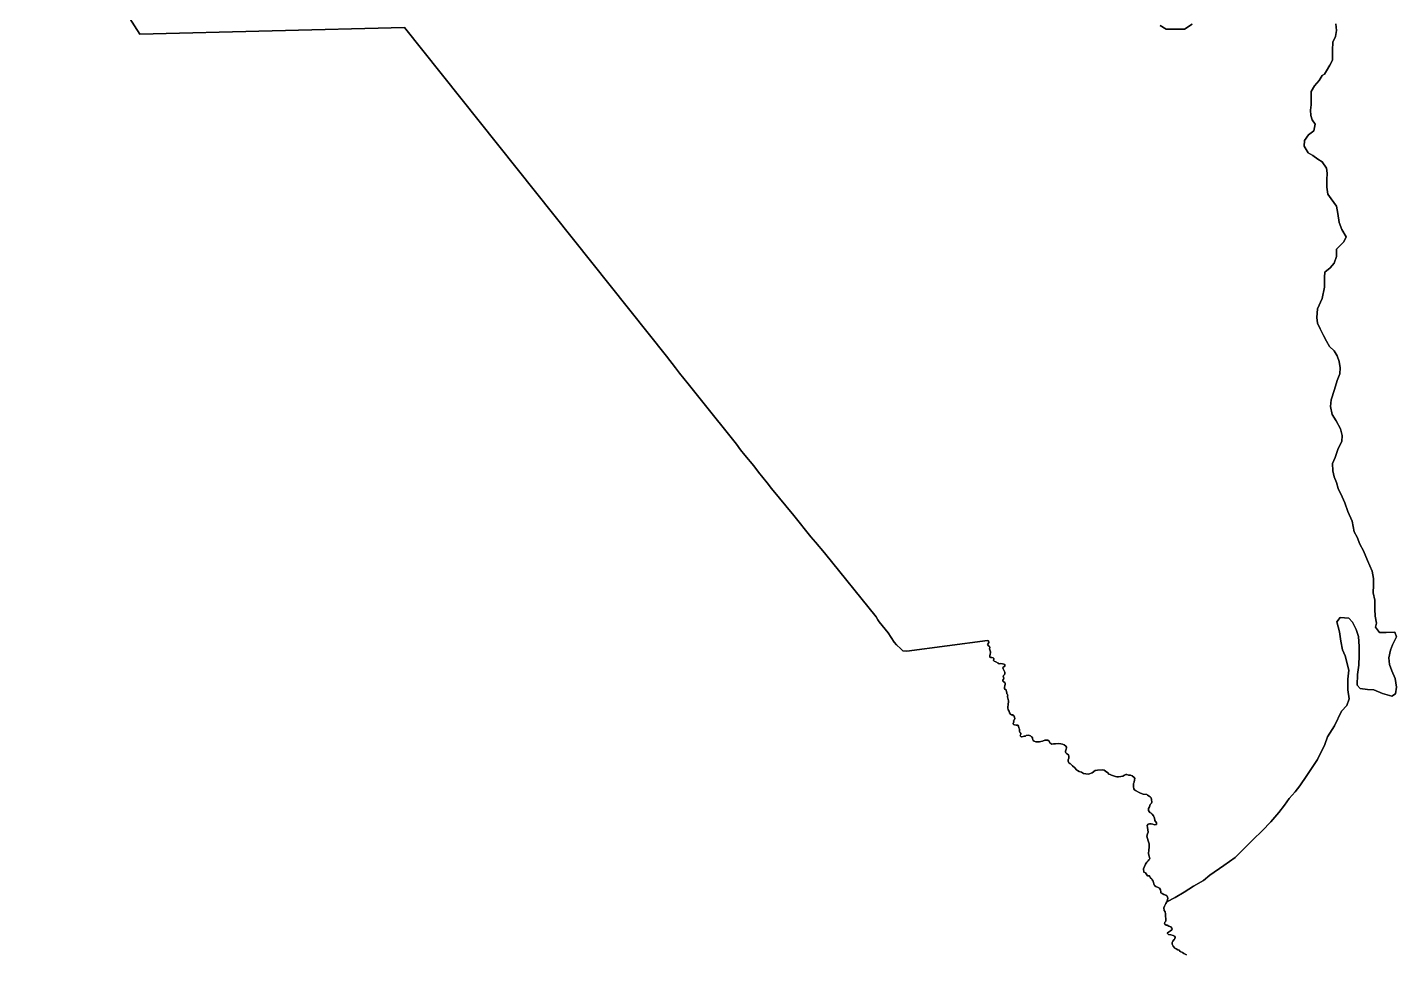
# Model space of a CAD drawing. Header units: inches. Extents: x 33.9 to 41.9, y -4.8 to 5.4.
# Drawn here: x 36.0651 to 36.46, y 0.9037 to 1.1709 of the extents above; entities that cross this region are included whole.
import ezdxf

# ---------------------------------------------------------------- set-up
doc = ezdxf.new("R2010")
doc.units = ezdxf.units.IN
doc.header["$MEASUREMENT"] = 0
doc.layers.add('Counties', color=7, linetype='Continuous')

msp = doc.modelspace()

# ---------------------------------------------------------------- linework, layer by layer
at = {"layer": 'Counties'}
for points in [[(36.44247, 1.17184), (36.44259, 1.16993), (36.44233, 1.16827), (36.44157, 1.16662), (36.44144, 1.16432), (36.44144, 1.16292), (36.44144, 1.16139), (36.44067, 1.15999), (36.43979, 1.15834), (36.43915, 1.15732), (36.43852, 1.15694), (36.43763, 1.15553), (36.43624, 1.15401), (36.43535, 1.15235), (36.43534, 1.1507), (36.43534, 1.14853), (36.43508, 1.147), (36.43521, 1.14547), (36.43559, 1.14419), (36.43647, 1.14292), (36.43609, 1.14101), (36.43457, 1.13986), (36.43342, 1.13821), (36.43329, 1.13655), (36.43443, 1.13464), (36.43582, 1.13387), (36.43721, 1.13285), (36.43847, 1.13208), (36.43973, 1.1303), (36.43998, 1.12877), (36.43985, 1.12686), (36.43985, 1.12482), (36.4401, 1.12278), (36.44111, 1.12138), (36.44262, 1.11933), (36.443, 1.11717), (36.44337, 1.11462), (36.44413, 1.11258), (36.44539, 1.11041), (36.44475, 1.10901), (36.44361, 1.10786), (36.4426, 1.10685), (36.44259, 1.10481), (36.44196, 1.10289), (36.44082, 1.10149), (36.4393, 1.10022), (36.43917, 1.09882), (36.43916, 1.0978), (36.43916, 1.09589), (36.43852, 1.09271), (36.43712, 1.08965), (36.43699, 1.08723), (36.43712, 1.08557), (36.43787, 1.08391), (36.43888, 1.082), (36.43976, 1.08034), (36.44065, 1.07881), (36.44191, 1.07753), (36.44279, 1.07613), (36.44342, 1.07447), (36.44367, 1.07269), (36.44354, 1.07091), (36.44278, 1.06899), (36.44201, 1.06645), (36.44112, 1.06339), (36.44087, 1.06148), (36.44137, 1.05918), (36.4425, 1.0574), (36.44376, 1.0551), (36.44426, 1.05319), (36.44413, 1.05141), (36.44312, 1.04937), (36.44223, 1.04682), (36.44147, 1.04504), (36.44159, 1.043), (36.44197, 1.04121), (36.44259, 1.03956), (36.4431, 1.0379), (36.44423, 1.03548), (36.44499, 1.03369), (36.44587, 1.03127), (36.44713, 1.02846), (36.44775, 1.0254), (36.44863, 1.02387), (36.44939, 1.02183), (36.4504, 1.01992), (36.45153, 1.01711), (36.45292, 1.01405), (36.45329, 1.01189), (36.45329, 1.00997), (36.45316, 1.00781), (36.45366, 1.00564), (36.45365, 1.00309), (36.45378, 1.00105), (36.45415, 0.99901), (36.4539, 0.99787), (36.45503, 0.99633), (36.45693, 0.99633), (36.45946, 0.99646), (36.45996, 0.99505), (36.45882, 0.99276), (36.45818, 0.99123), (36.45767, 0.98907), (36.45792, 0.98715), (36.45855, 0.98524), (36.45956, 0.98308), (36.45994, 0.98053), (36.45968, 0.97861), (36.45854, 0.97798), (36.45588, 0.97875), (36.45336, 0.97977), (36.45159, 0.9799), (36.44944, 0.98016), (36.44855, 0.98118), (36.44869, 0.98424), (36.44907, 0.98691), (36.4492, 0.98972), (36.44921, 0.99226), (36.44896, 0.9952), (36.44833, 0.99724), (36.4472, 0.99928), (36.44619, 1.00043), (36.44366, 1.00068), (36.44277, 0.99941), (36.44352, 0.99648), (36.4439, 0.9938), (36.4444, 0.99138), (36.44515, 0.9896), (36.44616, 0.98551), (36.4459, 0.98284), (36.44589, 0.97978), (36.44627, 0.97723), (36.44563, 0.97532), (36.44411, 0.97367), (36.44208, 0.96946), (36.44005, 0.96628), (36.43929, 0.96399), (36.43713, 0.95966), (36.43408, 0.95507), (36.43206, 0.95215), (36.43066, 0.95036), (36.42901, 0.94846), (36.42762, 0.94655), (36.42597, 0.94438), (36.42369, 0.94171), (36.42115, 0.93916), (36.41862, 0.93662), (36.41342, 0.9314), (36.41013, 0.92911), (36.40608, 0.92631), (36.4043, 0.92478), (36.40139, 0.92313), (36.39873, 0.92148), (36.39607, 0.91995), (36.39374, 0.91866), (36.3939, 0.9192), (36.39398, 0.91976), (36.39384, 0.92029), (36.39373, 0.9204), (36.39343, 0.9206), (36.39279, 0.92077), (36.39237, 0.92102), (36.39195, 0.92127), (36.39195, 0.92158), (36.3919, 0.92216), (36.39162, 0.92256), (36.39123, 0.92275), (36.3905, 0.92306), (36.39017, 0.9234), (36.38992, 0.92384), (36.38978, 0.92457), (36.3895, 0.92496), (36.38925, 0.92541), (36.38903, 0.92552), (36.3888, 0.92594), (36.38867, 0.92611), (36.38816, 0.92617), (36.38789, 0.92645), (36.3875, 0.92698), (36.38708, 0.92723), (36.38697, 0.92818), (36.38722, 0.92888), (36.38758, 0.9295), (36.38791, 0.93009), (36.3883, 0.93051), (36.38855, 0.93073), (36.38875, 0.93107), (36.38861, 0.93185), (36.38844, 0.93252), (36.38853, 0.9337), (36.38864, 0.93431), (36.38858, 0.93535), (36.38839, 0.93599), (36.38836, 0.93622), (36.38808, 0.93692), (36.38794, 0.93756), (36.38816, 0.93823), (36.3883, 0.93871), (36.38825, 0.93946), (36.38814, 0.94008), (36.38803, 0.94064), (36.38828, 0.94103), (36.38869, 0.9412), (36.38917, 0.94117), (36.38967, 0.94103), (36.39017, 0.94089), (36.39067, 0.94092), (36.39075, 0.9414), (36.39028, 0.94215), (36.39011, 0.9428), (36.38986, 0.9435), (36.3895, 0.94394), (36.38919, 0.94422), (36.38875, 0.94445), (36.38864, 0.94473), (36.38839, 0.94503), (36.38844, 0.9456), (36.38867, 0.9461), (36.38892, 0.94669), (36.38928, 0.94714), (36.38936, 0.94742), (36.3893, 0.94814), (36.38922, 0.94865), (36.38889, 0.94896), (36.38858, 0.94912), (36.38814, 0.94943), (36.38789, 0.9496), (36.38691, 0.94971), (36.38613, 0.95002), (36.38571, 0.95019), (36.38463, 0.95072), (36.38441, 0.95091), (36.38421, 0.95128), (36.38413, 0.95187), (36.38413, 0.95243), (36.3841, 0.95282), (36.38427, 0.95318), (36.38441, 0.95385), (36.38443, 0.95425), (36.38427, 0.95455), (36.38374, 0.955), (36.38318, 0.9552), (36.38265, 0.9552), (36.38215, 0.95537), (36.38184, 0.95537), (36.38146, 0.95514), (36.38098, 0.95494), (36.38043, 0.95481), (36.37978, 0.95475), (36.37931, 0.95472), (36.37892, 0.95483), (36.37864, 0.95489), (36.37778, 0.95517), (36.37731, 0.95534), (36.37694, 0.95548), (36.37664, 0.95587), (36.37603, 0.95637), (36.37564, 0.95665), (36.37508, 0.95674), (36.37371, 0.9566), (36.37305, 0.95651), (36.37213, 0.95587), (36.37115, 0.95551), (36.37032, 0.95553), (36.36962, 0.95567), (36.36907, 0.95601), (36.36843, 0.95626), (36.3679, 0.95654), (36.36767, 0.95677), (36.36717, 0.95727), (36.36653, 0.95791), (36.36595, 0.95844), (36.3657, 0.95856), (36.36547, 0.95878), (36.36525, 0.95926), (36.36528, 0.95968), (36.36533, 0.95982), (36.36547, 0.9601), (36.36545, 0.9606), (36.36531, 0.96102), (36.36478, 0.96141), (36.36456, 0.96166), (36.36444, 0.96183), (36.36444, 0.96211), (36.36464, 0.96264), (36.36481, 0.96304), (36.36472, 0.96329), (36.36456, 0.96354), (36.36405, 0.9639), (36.3636, 0.96412), (36.36314, 0.96424), (36.36238, 0.96432), (36.36163, 0.96424), (36.36102, 0.96421), (36.36052, 0.96416), (36.36021, 0.96429), (36.35999, 0.96452), (36.3598, 0.96502), (36.3594, 0.9653), (36.35871, 0.96528), (36.35849, 0.96525), (36.35785, 0.96502), (36.3574, 0.96491), (36.35698, 0.9648), (36.35651, 0.96477), (36.35593, 0.96483), (36.35548, 0.96499), (36.35515, 0.96514), (36.35509, 0.96536), (36.35495, 0.96578), (36.35495, 0.96606), (36.3547, 0.96625), (36.35439, 0.96656), (36.35381, 0.96676), (36.35314, 0.96662), (36.35292, 0.96642), (36.35256, 0.96642), (36.35225, 0.96634), (36.35183, 0.96625), (36.35169, 0.96623), (36.35161, 0.96634), (36.35153, 0.96642), (36.35144, 0.96662), (36.35147, 0.96679), (36.35164, 0.96698), (36.35155, 0.96729), (36.35142, 0.9674), (36.35122, 0.96774), (36.35119, 0.9681), (36.35122, 0.96841), (36.35105, 0.96883), (36.35094, 0.96931), (36.35069, 0.96961), (36.35039, 0.96964), (36.35022, 0.96964), (36.34977, 0.96973), (36.34949, 0.96981), (36.34935, 0.97006), (36.34958, 0.97054), (36.34952, 0.97084), (36.34966, 0.97107), (36.34983, 0.97157), (36.3498, 0.97185), (36.34969, 0.97227), (36.34944, 0.97233), (36.34929, 0.9726), (36.34888, 0.97258), (36.34863, 0.97278), (36.34832, 0.9732), (36.34821, 0.97364), (36.34793, 0.97407), (36.34782, 0.97457), (36.34782, 0.97504), (36.34796, 0.97535), (36.34802, 0.97664), (36.34796, 0.977), (36.3478, 0.9774), (36.34774, 0.97779), (36.34777, 0.97807), (36.34785, 0.97829), (36.34774, 0.97849), (36.34752, 0.9786), (36.34754, 0.97896), (36.34746, 0.97927), (36.34738, 0.9798), (36.3471, 0.97992), (36.34693, 0.98017), (36.34693, 0.9805), (36.34696, 0.98106), (36.34704, 0.98132), (36.34704, 0.98168), (36.34696, 0.98196), (36.34671, 0.98215), (36.34649, 0.9821), (36.34643, 0.98255), (36.34657, 0.98285), (36.34668, 0.98319), (36.34663, 0.98347), (36.34649, 0.98375), (36.34657, 0.98397), (36.34674, 0.98409), (36.34693, 0.98417), (36.34702, 0.98451), (36.34696, 0.9849), (36.34671, 0.98551), (36.34651, 0.98588), (36.3464, 0.9861), (36.34651, 0.98638), (36.34699, 0.98663), (36.34702, 0.98691), (36.34696, 0.98708), (36.34665, 0.98722), (36.34626, 0.98725), (36.34576, 0.98736), (36.34537, 0.98733), (36.34504, 0.98747), (36.3444, 0.98792), (36.34395, 0.98803), (36.3437, 0.98823), (36.34367, 0.98837), (36.34376, 0.98862), (36.34381, 0.98882), (36.34362, 0.98899), (36.3432, 0.98915), (36.34287, 0.98915), (36.3427, 0.98918), (36.3427, 0.9896), (36.34278, 0.99008), (36.34284, 0.9905), (36.34281, 0.9908), (36.34276, 0.99109), (36.34262, 0.99131), (36.34259, 0.99165), (36.34264, 0.99201), (36.34251, 0.99234), (36.34223, 0.99246), (36.34198, 0.99296), (36.34217, 0.99318), (36.34237, 0.99349), (36.34231, 0.99391), (36.34195, 0.994), (36.31876, 0.99095), (36.31759, 0.99106), (36.31695, 0.99159), (36.31575, 0.99276), (36.31508, 0.99358), (36.31333, 0.99621), (36.31077, 0.9994), (36.31035, 1.00002), (36.30985, 1.00083), (36.29493, 1.01933), (36.29239, 1.02235), (36.291, 1.02395), (36.28613, 1.03008), (36.27972, 1.03786), (36.27847, 1.03949), (36.27591, 1.04257), (36.27455, 1.04438), (36.27201, 1.04752), (36.27073, 1.04906), (36.26962, 1.05066), (36.25946, 1.06323), (36.2557, 1.06804), (36.25317, 1.07115), (36.25197, 1.07263), (36.24938, 1.07605), (36.17389, 1.17078), (36.0975, 1.16894), (36.0651, 1.2197)], [(36.0651, 1.2197), (36.0975, 1.16894), (36.17389, 1.17078), (36.24938, 1.07605), (36.25197, 1.07263), (36.25317, 1.07115), (36.2557, 1.06804), (36.25946, 1.06323), (36.26962, 1.05066), (36.27073, 1.04906), (36.27201, 1.04752), (36.27455, 1.04438), (36.27591, 1.04257), (36.27847, 1.03949), (36.27972, 1.03786), (36.28613, 1.03008), (36.291, 1.02395), (36.29239, 1.02235), (36.29493, 1.01933), (36.30985, 1.00083), (36.31035, 1.00002), (36.31077, 0.9994), (36.31333, 0.99621), (36.31508, 0.99358), (36.31575, 0.99276), (36.31695, 0.99159), (36.31759, 0.99106), (36.31876, 0.99095), (36.34195, 0.994), (36.34231, 0.99391), (36.34237, 0.99349), (36.34217, 0.99318), (36.34198, 0.99296), (36.34223, 0.99246), (36.34251, 0.99234), (36.34264, 0.99201), (36.34259, 0.99165), (36.34262, 0.99131), (36.34276, 0.99109), (36.34281, 0.9908), (36.34284, 0.9905), (36.34278, 0.99008), (36.3427, 0.9896), (36.3427, 0.98918), (36.34287, 0.98915), (36.3432, 0.98915), (36.34362, 0.98899), (36.34381, 0.98882), (36.34376, 0.98862), (36.34367, 0.98837), (36.3437, 0.98823), (36.34395, 0.98803), (36.3444, 0.98792), (36.34504, 0.98747), (36.34537, 0.98733), (36.34576, 0.98736), (36.34626, 0.98725), (36.34665, 0.98722), (36.34696, 0.98708), (36.34702, 0.98691), (36.34699, 0.98663), (36.34651, 0.98638), (36.3464, 0.9861), (36.34651, 0.98588), (36.34671, 0.98551), (36.34696, 0.9849), (36.34702, 0.98451), (36.34693, 0.98417), (36.34674, 0.98409), (36.34657, 0.98397), (36.34649, 0.98375), (36.34663, 0.98347), (36.34668, 0.98319), (36.34657, 0.98285), (36.34643, 0.98255), (36.34649, 0.9821), (36.34671, 0.98215), (36.34696, 0.98196), (36.34704, 0.98168), (36.34704, 0.98132), (36.34696, 0.98106), (36.34693, 0.9805), (36.34693, 0.98017), (36.3471, 0.97992), (36.34738, 0.9798), (36.34746, 0.97927), (36.34754, 0.97896), (36.34752, 0.9786), (36.34774, 0.97849), (36.34785, 0.97829), (36.34777, 0.97807), (36.34774, 0.97779), (36.3478, 0.9774), (36.34796, 0.977), (36.34802, 0.97664), (36.34796, 0.97535), (36.34782, 0.97504), (36.34782, 0.97457), (36.34793, 0.97407), (36.34821, 0.97364), (36.34832, 0.9732), (36.34863, 0.97278), (36.34888, 0.97258), (36.34929, 0.9726), (36.34944, 0.97233), (36.34969, 0.97227), (36.3498, 0.97185), (36.34983, 0.97157), (36.34966, 0.97107), (36.34952, 0.97084), (36.34958, 0.97054), (36.34935, 0.97006), (36.34949, 0.96981), (36.34977, 0.96973), (36.35022, 0.96964), (36.35039, 0.96964), (36.35069, 0.96961), (36.35094, 0.96931), (36.35105, 0.96883), (36.35122, 0.96841), (36.35119, 0.9681), (36.35122, 0.96774), (36.35142, 0.9674), (36.35155, 0.96729), (36.35164, 0.96698), (36.35147, 0.96679), (36.35144, 0.96662), (36.35153, 0.96642), (36.35161, 0.96634), (36.35169, 0.96623), (36.35183, 0.96625), (36.35225, 0.96634), (36.35256, 0.96642), (36.35292, 0.96642), (36.35314, 0.96662), (36.35381, 0.96676), (36.35439, 0.96656), (36.3547, 0.96625), (36.35495, 0.96606), (36.35495, 0.96578), (36.35509, 0.96536), (36.35515, 0.96514), (36.35548, 0.96499), (36.35593, 0.96483), (36.35651, 0.96477), (36.35698, 0.9648), (36.3574, 0.96491), (36.35785, 0.96502), (36.35849, 0.96525), (36.35871, 0.96528), (36.3594, 0.9653), (36.3598, 0.96502), (36.35999, 0.96452), (36.36021, 0.96429), (36.36052, 0.96416), (36.36102, 0.96421), (36.36163, 0.96424), (36.36238, 0.96432), (36.36314, 0.96424), (36.3636, 0.96412), (36.36405, 0.9639), (36.36456, 0.96354), (36.36472, 0.96329), (36.36481, 0.96304), (36.36464, 0.96264), (36.36444, 0.96211), (36.36444, 0.96183), (36.36456, 0.96166), (36.36478, 0.96141), (36.36531, 0.96102), (36.36545, 0.9606), (36.36547, 0.9601), (36.36533, 0.95982), (36.36528, 0.95968), (36.36525, 0.95926), (36.36547, 0.95878), (36.3657, 0.95856), (36.36595, 0.95844), (36.36653, 0.95791), (36.36717, 0.95727), (36.36767, 0.95677), (36.3679, 0.95654), (36.36843, 0.95626), (36.36907, 0.95601), (36.36962, 0.95567), (36.37032, 0.95553), (36.37115, 0.95551), (36.37213, 0.95587), (36.37305, 0.95651), (36.37371, 0.9566), (36.37508, 0.95674), (36.37564, 0.95665), (36.37603, 0.95637), (36.37664, 0.95587), (36.37694, 0.95548), (36.37731, 0.95534), (36.37778, 0.95517), (36.37864, 0.95489), (36.37892, 0.95483), (36.37931, 0.95472), (36.37978, 0.95475), (36.38043, 0.95481), (36.38098, 0.95494), (36.38146, 0.95514), (36.38184, 0.95537), (36.38215, 0.95537), (36.38265, 0.9552), (36.38318, 0.9552), (36.38374, 0.955), (36.38427, 0.95455), (36.38443, 0.95425), (36.38441, 0.95385), (36.38427, 0.95318), (36.3841, 0.95282), (36.38413, 0.95243), (36.38413, 0.95187), (36.38421, 0.95128), (36.38441, 0.95091), (36.38463, 0.95072), (36.38571, 0.95019), (36.38613, 0.95002), (36.38691, 0.94971), (36.38789, 0.9496), (36.38814, 0.94943), (36.38858, 0.94912), (36.38889, 0.94896), (36.38922, 0.94865), (36.3893, 0.94814), (36.38936, 0.94742), (36.38928, 0.94714), (36.38892, 0.94669), (36.38867, 0.9461), (36.38844, 0.9456), (36.38839, 0.94503), (36.38864, 0.94473), (36.38875, 0.94445), (36.38919, 0.94422), (36.3895, 0.94394), (36.38986, 0.9435), (36.39011, 0.9428), (36.39028, 0.94215), (36.39075, 0.9414), (36.39067, 0.94092), (36.39017, 0.94089), (36.38967, 0.94103), (36.38917, 0.94117), (36.38869, 0.9412), (36.38828, 0.94103), (36.38803, 0.94064), (36.38814, 0.94008), (36.38825, 0.93946), (36.3883, 0.93871), (36.38816, 0.93823), (36.38794, 0.93756), (36.38808, 0.93692), (36.38836, 0.93622), (36.38839, 0.93599), (36.38858, 0.93535), (36.38864, 0.93431), (36.38853, 0.9337), (36.38844, 0.93252), (36.38861, 0.93185), (36.38875, 0.93107), (36.38855, 0.93073), (36.3883, 0.93051), (36.38791, 0.93009), (36.38758, 0.9295), (36.38722, 0.92888), (36.38697, 0.92818), (36.38708, 0.92723), (36.3875, 0.92698), (36.38789, 0.92645), (36.38816, 0.92617), (36.38867, 0.92611), (36.3888, 0.92594), (36.38903, 0.92552), (36.38925, 0.92541), (36.3895, 0.92496), (36.38978, 0.92457), (36.38992, 0.92384), (36.39017, 0.9234), (36.3905, 0.92306), (36.39123, 0.92275), (36.39162, 0.92256), (36.3919, 0.92216), (36.39195, 0.92158), (36.39195, 0.92127), (36.39237, 0.92102), (36.39279, 0.92077), (36.39343, 0.9206), (36.39373, 0.9204), (36.39384, 0.92029), (36.39398, 0.91976), (36.3939, 0.9192), (36.39374, 0.91866), (36.39343, 0.91813), (36.39306, 0.91738), (36.39281, 0.9169), (36.3929, 0.9162), (36.39319, 0.91581), (36.39332, 0.91522), (36.3934, 0.91309), (36.39315, 0.91281), (36.39298, 0.91237), (36.39312, 0.91223), (36.39348, 0.91197), (36.39379, 0.91192), (36.39432, 0.91167), (36.39487, 0.91147), (36.39515, 0.91105), (36.39524, 0.9108), (36.3951, 0.9106), (36.39479, 0.91032), (36.39443, 0.9101), (36.3939, 0.90971), (36.39387, 0.90948), (36.39421, 0.90923), (36.39482, 0.90918), (36.39551, 0.90898), (36.3959, 0.90876), (36.3961, 0.90845), (36.39604, 0.90803), (36.39582, 0.90778), (36.3954, 0.90727), (36.39524, 0.90688), (36.39524, 0.9064), (36.39549, 0.90587), (36.39599, 0.90528), (36.39635, 0.90509), (36.39688, 0.90484), (36.39727, 0.90472), (36.39757, 0.90433), (36.39819, 0.904), (36.39863, 0.9038), (36.39938, 0.90341)], [(36.44247, 1.17184), (36.44259, 1.16993), (36.44233, 1.16827), (36.44157, 1.16662), (36.44144, 1.16432), (36.44144, 1.16292), (36.44144, 1.16139), (36.44067, 1.15999), (36.43979, 1.15834), (36.43915, 1.15732), (36.43852, 1.15694), (36.43763, 1.15553), (36.43624, 1.15401), (36.43535, 1.15235), (36.43534, 1.1507), (36.43534, 1.14853), (36.43508, 1.147), (36.43521, 1.14547), (36.43559, 1.14419), (36.43647, 1.14292), (36.43609, 1.14101), (36.43457, 1.13986), (36.43342, 1.13821), (36.43329, 1.13655), (36.43443, 1.13464), (36.43582, 1.13387), (36.43721, 1.13285), (36.43847, 1.13208), (36.43973, 1.1303), (36.43998, 1.12877), (36.43985, 1.12686), (36.43985, 1.12482), (36.4401, 1.12278), (36.44111, 1.12138), (36.44262, 1.11933), (36.443, 1.11717), (36.44337, 1.11462), (36.44413, 1.11258), (36.44539, 1.11041), (36.44475, 1.10901), (36.44361, 1.10786), (36.4426, 1.10685), (36.44259, 1.10481), (36.44196, 1.10289), (36.44082, 1.10149), (36.4393, 1.10022), (36.43917, 1.09882), (36.43916, 1.0978), (36.43916, 1.09589), (36.43852, 1.09271), (36.43712, 1.08965), (36.43699, 1.08723), (36.43712, 1.08557), (36.43787, 1.08391), (36.43888, 1.082), (36.43976, 1.08034), (36.44065, 1.07881), (36.44191, 1.07753), (36.44279, 1.07613), (36.44342, 1.07447), (36.44367, 1.07269), (36.44354, 1.07091), (36.44278, 1.06899), (36.44201, 1.06645), (36.44112, 1.06339), (36.44087, 1.06148), (36.44137, 1.05918), (36.4425, 1.0574), (36.44376, 1.0551), (36.44426, 1.05319), (36.44413, 1.05141), (36.44312, 1.04937), (36.44223, 1.04682), (36.44147, 1.04504), (36.44159, 1.043), (36.44197, 1.04121), (36.44259, 1.03956), (36.4431, 1.0379), (36.44423, 1.03548), (36.44499, 1.03369), (36.44587, 1.03127), (36.44713, 1.02846), (36.44775, 1.0254), (36.44863, 1.02387), (36.44939, 1.02183), (36.4504, 1.01992), (36.45153, 1.01711), (36.45292, 1.01405), (36.45329, 1.01189), (36.45329, 1.00997), (36.45316, 1.00781), (36.45366, 1.00564), (36.45365, 1.00309), (36.45378, 1.00105), (36.45415, 0.99901), (36.4539, 0.99787), (36.45503, 0.99633), (36.45693, 0.99633), (36.45946, 0.99646), (36.45996, 0.99505), (36.45882, 0.99276), (36.45818, 0.99123), (36.45767, 0.98907), (36.45792, 0.98715), (36.45855, 0.98524), (36.45956, 0.98308), (36.45994, 0.98053), (36.45968, 0.97861), (36.45854, 0.97798), (36.45588, 0.97875), (36.45336, 0.97977), (36.45159, 0.9799), (36.44944, 0.98016), (36.44855, 0.98118), (36.44869, 0.98424), (36.44907, 0.98691), (36.4492, 0.98972), (36.44921, 0.99226), (36.44896, 0.9952), (36.44833, 0.99724), (36.4472, 0.99928), (36.44619, 1.00043), (36.44366, 1.00068), (36.44277, 0.99941), (36.44352, 0.99648), (36.4439, 0.9938), (36.4444, 0.99138), (36.44515, 0.9896), (36.44616, 0.98551), (36.4459, 0.98284), (36.44589, 0.97978), (36.44627, 0.97723), (36.44563, 0.97532), (36.44411, 0.97367), (36.44208, 0.96946), (36.44005, 0.96628), (36.43929, 0.96399), (36.43713, 0.95966), (36.43408, 0.95507), (36.43206, 0.95215), (36.43066, 0.95036), (36.42901, 0.94846), (36.42762, 0.94655), (36.42597, 0.94438), (36.42369, 0.94171), (36.42115, 0.93916), (36.41862, 0.93662), (36.41342, 0.9314), (36.41013, 0.92911), (36.40608, 0.92631), (36.4043, 0.92478), (36.40139, 0.92313), (36.39873, 0.92148), (36.39607, 0.91995), (36.39374, 0.91866), (36.3939, 0.9192), (36.39398, 0.91976), (36.39384, 0.92029), (36.39373, 0.9204), (36.39343, 0.9206), (36.39279, 0.92077), (36.39237, 0.92102), (36.39195, 0.92127), (36.39195, 0.92158), (36.3919, 0.92216), (36.39162, 0.92256), (36.39123, 0.92275), (36.3905, 0.92306), (36.39017, 0.9234), (36.38992, 0.92384), (36.38978, 0.92457), (36.3895, 0.92496), (36.38925, 0.92541), (36.38903, 0.92552), (36.3888, 0.92594), (36.38867, 0.92611), (36.38816, 0.92617), (36.38789, 0.92645), (36.3875, 0.92698), (36.38708, 0.92723), (36.38697, 0.92818), (36.38722, 0.92888), (36.38758, 0.9295), (36.38791, 0.93009), (36.3883, 0.93051), (36.38855, 0.93073), (36.38875, 0.93107), (36.38861, 0.93185), (36.38844, 0.93252), (36.38853, 0.9337), (36.38864, 0.93431), (36.38858, 0.93535), (36.38839, 0.93599), (36.38836, 0.93622), (36.38808, 0.93692), (36.38794, 0.93756), (36.38816, 0.93823), (36.3883, 0.93871), (36.38825, 0.93946), (36.38814, 0.94008), (36.38803, 0.94064), (36.38828, 0.94103), (36.38869, 0.9412), (36.38917, 0.94117), (36.38967, 0.94103), (36.39017, 0.94089), (36.39067, 0.94092), (36.39075, 0.9414), (36.39028, 0.94215), (36.39011, 0.9428), (36.38986, 0.9435), (36.3895, 0.94394), (36.38919, 0.94422), (36.38875, 0.94445), (36.38864, 0.94473), (36.38839, 0.94503), (36.38844, 0.9456), (36.38867, 0.9461), (36.38892, 0.94669), (36.38928, 0.94714), (36.38936, 0.94742), (36.3893, 0.94814), (36.38922, 0.94865), (36.38889, 0.94896), (36.38858, 0.94912), (36.38814, 0.94943), (36.38789, 0.9496), (36.38691, 0.94971), (36.38613, 0.95002), (36.38571, 0.95019), (36.38463, 0.95072), (36.38441, 0.95091), (36.38421, 0.95128), (36.38413, 0.95187), (36.38413, 0.95243), (36.3841, 0.95282), (36.38427, 0.95318), (36.38441, 0.95385), (36.38443, 0.95425), (36.38427, 0.95455), (36.38374, 0.955), (36.38318, 0.9552), (36.38265, 0.9552), (36.38215, 0.95537), (36.38184, 0.95537), (36.38146, 0.95514), (36.38098, 0.95494), (36.38043, 0.95481), (36.37978, 0.95475), (36.37931, 0.95472), (36.37892, 0.95483), (36.37864, 0.95489), (36.37778, 0.95517), (36.37731, 0.95534), (36.37694, 0.95548), (36.37664, 0.95587), (36.37603, 0.95637), (36.37564, 0.95665), (36.37508, 0.95674), (36.37371, 0.9566), (36.37305, 0.95651), (36.37213, 0.95587), (36.37115, 0.95551), (36.37032, 0.95553), (36.36962, 0.95567), (36.36907, 0.95601), (36.36843, 0.95626), (36.3679, 0.95654), (36.36767, 0.95677), (36.36717, 0.95727), (36.36653, 0.95791), (36.36595, 0.95844), (36.3657, 0.95856), (36.36547, 0.95878), (36.36525, 0.95926), (36.36528, 0.95968), (36.36533, 0.95982), (36.36547, 0.9601), (36.36545, 0.9606), (36.36531, 0.96102), (36.36478, 0.96141), (36.36456, 0.96166), (36.36444, 0.96183), (36.36444, 0.96211), (36.36464, 0.96264), (36.36481, 0.96304), (36.36472, 0.96329), (36.36456, 0.96354), (36.36405, 0.9639), (36.3636, 0.96412), (36.36314, 0.96424), (36.36238, 0.96432), (36.36163, 0.96424), (36.36102, 0.96421), (36.36052, 0.96416), (36.36021, 0.96429), (36.35999, 0.96452), (36.3598, 0.96502), (36.3594, 0.9653), (36.35871, 0.96528), (36.35849, 0.96525), (36.35785, 0.96502), (36.3574, 0.96491), (36.35698, 0.9648), (36.35651, 0.96477), (36.35593, 0.96483), (36.35548, 0.96499), (36.35515, 0.96514), (36.35509, 0.96536), (36.35495, 0.96578), (36.35495, 0.96606), (36.3547, 0.96625), (36.35439, 0.96656), (36.35381, 0.96676), (36.35314, 0.96662), (36.35292, 0.96642), (36.35256, 0.96642), (36.35225, 0.96634), (36.35183, 0.96625), (36.35169, 0.96623), (36.35161, 0.96634), (36.35153, 0.96642), (36.35144, 0.96662), (36.35147, 0.96679), (36.35164, 0.96698), (36.35155, 0.96729), (36.35142, 0.9674), (36.35122, 0.96774), (36.35119, 0.9681), (36.35122, 0.96841), (36.35105, 0.96883), (36.35094, 0.96931), (36.35069, 0.96961), (36.35039, 0.96964), (36.35022, 0.96964), (36.34977, 0.96973), (36.34949, 0.96981), (36.34935, 0.97006), (36.34958, 0.97054), (36.34952, 0.97084), (36.34966, 0.97107), (36.34983, 0.97157), (36.3498, 0.97185), (36.34969, 0.97227), (36.34944, 0.97233), (36.34929, 0.9726), (36.34888, 0.97258), (36.34863, 0.97278), (36.34832, 0.9732), (36.34821, 0.97364), (36.34793, 0.97407), (36.34782, 0.97457), (36.34782, 0.97504), (36.34796, 0.97535), (36.34802, 0.97664), (36.34796, 0.977), (36.3478, 0.9774), (36.34774, 0.97779), (36.34777, 0.97807), (36.34785, 0.97829), (36.34774, 0.97849), (36.34752, 0.9786), (36.34754, 0.97896), (36.34746, 0.97927), (36.34738, 0.9798), (36.3471, 0.97992), (36.34693, 0.98017), (36.34693, 0.9805), (36.34696, 0.98106), (36.34704, 0.98132), (36.34704, 0.98168), (36.34696, 0.98196), (36.34671, 0.98215), (36.34649, 0.9821), (36.34643, 0.98255), (36.34657, 0.98285), (36.34668, 0.98319), (36.34663, 0.98347), (36.34649, 0.98375), (36.34657, 0.98397), (36.34674, 0.98409), (36.34693, 0.98417), (36.34702, 0.98451), (36.34696, 0.9849), (36.34671, 0.98551), (36.34651, 0.98588), (36.3464, 0.9861), (36.34651, 0.98638), (36.34699, 0.98663), (36.34702, 0.98691), (36.34696, 0.98708), (36.34665, 0.98722), (36.34626, 0.98725), (36.34576, 0.98736), (36.34537, 0.98733), (36.34504, 0.98747), (36.3444, 0.98792), (36.34395, 0.98803), (36.3437, 0.98823), (36.34367, 0.98837), (36.34376, 0.98862), (36.34381, 0.98882), (36.34362, 0.98899), (36.3432, 0.98915), (36.34287, 0.98915), (36.3427, 0.98918), (36.3427, 0.9896), (36.34278, 0.99008), (36.34284, 0.9905), (36.34281, 0.9908), (36.34276, 0.99109), (36.34262, 0.99131), (36.34259, 0.99165), (36.34264, 0.99201), (36.34251, 0.99234), (36.34223, 0.99246), (36.34198, 0.99296), (36.34217, 0.99318), (36.34237, 0.99349), (36.34231, 0.99391), (36.34195, 0.994), (36.31876, 0.99095), (36.31759, 0.99106), (36.31695, 0.99159), (36.31575, 0.99276), (36.31508, 0.99358), (36.31333, 0.99621), (36.31077, 0.9994), (36.31035, 1.00002), (36.30985, 1.00083), (36.29493, 1.01933), (36.29239, 1.02235), (36.291, 1.02395), (36.28613, 1.03008), (36.27972, 1.03786), (36.27847, 1.03949), (36.27591, 1.04257), (36.27455, 1.04438), (36.27201, 1.04752), (36.27073, 1.04906), (36.26962, 1.05066), (36.25946, 1.06323), (36.2557, 1.06804), (36.25317, 1.07115), (36.25197, 1.07263), (36.24938, 1.07605), (36.17389, 1.17078), (36.0975, 1.16894), (36.0651, 1.2197)], [(36.0651, 1.2197), (36.0975, 1.16894), (36.17389, 1.17078), (36.24938, 1.07605), (36.25197, 1.07263), (36.25317, 1.07115), (36.2557, 1.06804), (36.25946, 1.06323), (36.26962, 1.05066), (36.27073, 1.04906), (36.27201, 1.04752), (36.27455, 1.04438), (36.27591, 1.04257), (36.27847, 1.03949), (36.27972, 1.03786), (36.28613, 1.03008), (36.291, 1.02395), (36.29239, 1.02235), (36.29493, 1.01933), (36.30985, 1.00083), (36.31035, 1.00002), (36.31077, 0.9994), (36.31333, 0.99621), (36.31508, 0.99358), (36.31575, 0.99276), (36.31695, 0.99159), (36.31759, 0.99106), (36.31876, 0.99095), (36.34195, 0.994), (36.34231, 0.99391), (36.34237, 0.99349), (36.34217, 0.99318), (36.34198, 0.99296), (36.34223, 0.99246), (36.34251, 0.99234), (36.34264, 0.99201), (36.34259, 0.99165), (36.34262, 0.99131), (36.34276, 0.99109), (36.34281, 0.9908), (36.34284, 0.9905), (36.34278, 0.99008), (36.3427, 0.9896), (36.3427, 0.98918), (36.34287, 0.98915), (36.3432, 0.98915), (36.34362, 0.98899), (36.34381, 0.98882), (36.34376, 0.98862), (36.34367, 0.98837), (36.3437, 0.98823), (36.34395, 0.98803), (36.3444, 0.98792), (36.34504, 0.98747), (36.34537, 0.98733), (36.34576, 0.98736), (36.34626, 0.98725), (36.34665, 0.98722), (36.34696, 0.98708), (36.34702, 0.98691), (36.34699, 0.98663), (36.34651, 0.98638), (36.3464, 0.9861), (36.34651, 0.98588), (36.34671, 0.98551), (36.34696, 0.9849), (36.34702, 0.98451), (36.34693, 0.98417), (36.34674, 0.98409), (36.34657, 0.98397), (36.34649, 0.98375), (36.34663, 0.98347), (36.34668, 0.98319), (36.34657, 0.98285), (36.34643, 0.98255), (36.34649, 0.9821), (36.34671, 0.98215), (36.34696, 0.98196), (36.34704, 0.98168), (36.34704, 0.98132), (36.34696, 0.98106), (36.34693, 0.9805), (36.34693, 0.98017), (36.3471, 0.97992), (36.34738, 0.9798), (36.34746, 0.97927), (36.34754, 0.97896), (36.34752, 0.9786), (36.34774, 0.97849), (36.34785, 0.97829), (36.34777, 0.97807), (36.34774, 0.97779), (36.3478, 0.9774), (36.34796, 0.977), (36.34802, 0.97664), (36.34796, 0.97535), (36.34782, 0.97504), (36.34782, 0.97457), (36.34793, 0.97407), (36.34821, 0.97364), (36.34832, 0.9732), (36.34863, 0.97278), (36.34888, 0.97258), (36.34929, 0.9726), (36.34944, 0.97233), (36.34969, 0.97227), (36.3498, 0.97185), (36.34983, 0.97157), (36.34966, 0.97107), (36.34952, 0.97084), (36.34958, 0.97054), (36.34935, 0.97006), (36.34949, 0.96981), (36.34977, 0.96973), (36.35022, 0.96964), (36.35039, 0.96964), (36.35069, 0.96961), (36.35094, 0.96931), (36.35105, 0.96883), (36.35122, 0.96841), (36.35119, 0.9681), (36.35122, 0.96774), (36.35142, 0.9674), (36.35155, 0.96729), (36.35164, 0.96698), (36.35147, 0.96679), (36.35144, 0.96662), (36.35153, 0.96642), (36.35161, 0.96634), (36.35169, 0.96623), (36.35183, 0.96625), (36.35225, 0.96634), (36.35256, 0.96642), (36.35292, 0.96642), (36.35314, 0.96662), (36.35381, 0.96676), (36.35439, 0.96656), (36.3547, 0.96625), (36.35495, 0.96606), (36.35495, 0.96578), (36.35509, 0.96536), (36.35515, 0.96514), (36.35548, 0.96499), (36.35593, 0.96483), (36.35651, 0.96477), (36.35698, 0.9648), (36.3574, 0.96491), (36.35785, 0.96502), (36.35849, 0.96525), (36.35871, 0.96528), (36.3594, 0.9653), (36.3598, 0.96502), (36.35999, 0.96452), (36.36021, 0.96429), (36.36052, 0.96416), (36.36102, 0.96421), (36.36163, 0.96424), (36.36238, 0.96432), (36.36314, 0.96424), (36.3636, 0.96412), (36.36405, 0.9639), (36.36456, 0.96354), (36.36472, 0.96329), (36.36481, 0.96304), (36.36464, 0.96264), (36.36444, 0.96211), (36.36444, 0.96183), (36.36456, 0.96166), (36.36478, 0.96141), (36.36531, 0.96102), (36.36545, 0.9606), (36.36547, 0.9601), (36.36533, 0.95982), (36.36528, 0.95968), (36.36525, 0.95926), (36.36547, 0.95878), (36.3657, 0.95856), (36.36595, 0.95844), (36.36653, 0.95791), (36.36717, 0.95727), (36.36767, 0.95677), (36.3679, 0.95654), (36.36843, 0.95626), (36.36907, 0.95601), (36.36962, 0.95567), (36.37032, 0.95553), (36.37115, 0.95551), (36.37213, 0.95587), (36.37305, 0.95651), (36.37371, 0.9566), (36.37508, 0.95674), (36.37564, 0.95665), (36.37603, 0.95637), (36.37664, 0.95587), (36.37694, 0.95548), (36.37731, 0.95534), (36.37778, 0.95517), (36.37864, 0.95489), (36.37892, 0.95483), (36.37931, 0.95472), (36.37978, 0.95475), (36.38043, 0.95481), (36.38098, 0.95494), (36.38146, 0.95514), (36.38184, 0.95537), (36.38215, 0.95537), (36.38265, 0.9552), (36.38318, 0.9552), (36.38374, 0.955), (36.38427, 0.95455), (36.38443, 0.95425), (36.38441, 0.95385), (36.38427, 0.95318), (36.3841, 0.95282), (36.38413, 0.95243), (36.38413, 0.95187), (36.38421, 0.95128), (36.38441, 0.95091), (36.38463, 0.95072), (36.38571, 0.95019), (36.38613, 0.95002), (36.38691, 0.94971), (36.38789, 0.9496), (36.38814, 0.94943), (36.38858, 0.94912), (36.38889, 0.94896), (36.38922, 0.94865), (36.3893, 0.94814), (36.38936, 0.94742), (36.38928, 0.94714), (36.38892, 0.94669), (36.38867, 0.9461), (36.38844, 0.9456), (36.38839, 0.94503), (36.38864, 0.94473), (36.38875, 0.94445), (36.38919, 0.94422), (36.3895, 0.94394), (36.38986, 0.9435), (36.39011, 0.9428), (36.39028, 0.94215), (36.39075, 0.9414), (36.39067, 0.94092), (36.39017, 0.94089), (36.38967, 0.94103), (36.38917, 0.94117), (36.38869, 0.9412), (36.38828, 0.94103), (36.38803, 0.94064), (36.38814, 0.94008), (36.38825, 0.93946), (36.3883, 0.93871), (36.38816, 0.93823), (36.38794, 0.93756), (36.38808, 0.93692), (36.38836, 0.93622), (36.38839, 0.93599), (36.38858, 0.93535), (36.38864, 0.93431), (36.38853, 0.9337), (36.38844, 0.93252), (36.38861, 0.93185), (36.38875, 0.93107), (36.38855, 0.93073), (36.3883, 0.93051), (36.38791, 0.93009), (36.38758, 0.9295), (36.38722, 0.92888), (36.38697, 0.92818), (36.38708, 0.92723), (36.3875, 0.92698), (36.38789, 0.92645), (36.38816, 0.92617), (36.38867, 0.92611), (36.3888, 0.92594), (36.38903, 0.92552), (36.38925, 0.92541), (36.3895, 0.92496), (36.38978, 0.92457), (36.38992, 0.92384), (36.39017, 0.9234), (36.3905, 0.92306), (36.39123, 0.92275), (36.39162, 0.92256), (36.3919, 0.92216), (36.39195, 0.92158), (36.39195, 0.92127), (36.39237, 0.92102), (36.39279, 0.92077), (36.39343, 0.9206), (36.39373, 0.9204), (36.39384, 0.92029), (36.39398, 0.91976), (36.3939, 0.9192), (36.39374, 0.91866), (36.39343, 0.91813), (36.39306, 0.91738), (36.39281, 0.9169), (36.3929, 0.9162), (36.39319, 0.91581), (36.39332, 0.91522), (36.3934, 0.91309), (36.39315, 0.91281), (36.39298, 0.91237), (36.39312, 0.91223), (36.39348, 0.91197), (36.39379, 0.91192), (36.39432, 0.91167), (36.39487, 0.91147), (36.39515, 0.91105), (36.39524, 0.9108), (36.3951, 0.9106), (36.39479, 0.91032), (36.39443, 0.9101), (36.3939, 0.90971), (36.39387, 0.90948), (36.39421, 0.90923), (36.39482, 0.90918), (36.39551, 0.90898), (36.3959, 0.90876), (36.3961, 0.90845), (36.39604, 0.90803), (36.39582, 0.90778), (36.3954, 0.90727), (36.39524, 0.90688), (36.39524, 0.9064), (36.39549, 0.90587), (36.39599, 0.90528), (36.39635, 0.90509), (36.39688, 0.90484), (36.39727, 0.90472), (36.39757, 0.90433), (36.39819, 0.904), (36.39863, 0.9038), (36.39938, 0.90341)], [(36.40098, 1.17177), (36.39883, 1.17037), (36.39352, 1.17038), (36.39175, 1.1714)], [(36.39175, 1.1714), (36.39352, 1.17038), (36.39883, 1.17037), (36.40098, 1.17177)], [(36.40098, 1.17177), (36.39883, 1.17037), (36.39352, 1.17038), (36.39175, 1.1714)], [(36.39175, 1.1714), (36.39352, 1.17038), (36.39883, 1.17037), (36.40098, 1.17177)], [(36.39938, 0.90341), (36.39863, 0.9038), (36.39819, 0.904), (36.39757, 0.90433), (36.39727, 0.90472), (36.39688, 0.90484), (36.39635, 0.90509), (36.39599, 0.90528), (36.39549, 0.90587), (36.39524, 0.9064), (36.39524, 0.90688), (36.3954, 0.90727), (36.39582, 0.90778), (36.39604, 0.90803), (36.3961, 0.90845), (36.3959, 0.90876), (36.39551, 0.90898), (36.39482, 0.90918), (36.39421, 0.90923), (36.39387, 0.90948), (36.3939, 0.90971), (36.39443, 0.9101), (36.39479, 0.91032), (36.3951, 0.9106), (36.39524, 0.9108), (36.39515, 0.91105), (36.39487, 0.91147), (36.39432, 0.91167), (36.39379, 0.91192), (36.39348, 0.91197), (36.39312, 0.91223), (36.39298, 0.91237), (36.39315, 0.91281), (36.3934, 0.91309), (36.39332, 0.91522), (36.39319, 0.91581), (36.3929, 0.9162), (36.39281, 0.9169), (36.39306, 0.91738), (36.39343, 0.91813), (36.39374, 0.91866), (36.39607, 0.91995), (36.39873, 0.92148), (36.40139, 0.92313), (36.4043, 0.92478), (36.40608, 0.92631), (36.41013, 0.92911), (36.41342, 0.9314), (36.41862, 0.93662), (36.42115, 0.93916), (36.42369, 0.94171), (36.42597, 0.94438), (36.42762, 0.94655), (36.42901, 0.94846), (36.43066, 0.95036), (36.43206, 0.95215), (36.43408, 0.95507), (36.43713, 0.95966), (36.43929, 0.96399), (36.44005, 0.96628), (36.44208, 0.96946), (36.44411, 0.97367), (36.44563, 0.97532), (36.44627, 0.97723), (36.44589, 0.97978), (36.4459, 0.98284), (36.44616, 0.98551), (36.44515, 0.9896), (36.4444, 0.99138), (36.4439, 0.9938), (36.44352, 0.99648), (36.44277, 0.99941), (36.44366, 1.00068), (36.44619, 1.00043), (36.4472, 0.99928), (36.44833, 0.99724), (36.44896, 0.9952), (36.44921, 0.99226), (36.4492, 0.98972), (36.44907, 0.98691), (36.44869, 0.98424), (36.44855, 0.98118), (36.44944, 0.98016), (36.45159, 0.9799), (36.45336, 0.97977), (36.45588, 0.97875), (36.45854, 0.97798), (36.45968, 0.97861), (36.45994, 0.98053), (36.45956, 0.98308), (36.45855, 0.98524), (36.45792, 0.98715), (36.45767, 0.98907), (36.45818, 0.99123), (36.45882, 0.99276), (36.45996, 0.99505), (36.45946, 0.99646), (36.45693, 0.99633), (36.45503, 0.99633), (36.4539, 0.99787), (36.45415, 0.99901), (36.45378, 1.00105), (36.45365, 1.00309), (36.45366, 1.00564), (36.45316, 1.00781), (36.45329, 1.00997), (36.45329, 1.01189), (36.45292, 1.01405), (36.45153, 1.01711), (36.4504, 1.01992), (36.44939, 1.02183), (36.44863, 1.02387), (36.44775, 1.0254), (36.44713, 1.02846), (36.44587, 1.03127), (36.44499, 1.03369), (36.44423, 1.03548), (36.4431, 1.0379), (36.44259, 1.03956), (36.44197, 1.04121), (36.44159, 1.043), (36.44147, 1.04504), (36.44223, 1.04682), (36.44312, 1.04937), (36.44413, 1.05141), (36.44426, 1.05319), (36.44376, 1.0551), (36.4425, 1.0574), (36.44137, 1.05918), (36.44087, 1.06148), (36.44112, 1.06339), (36.44201, 1.06645), (36.44278, 1.06899), (36.44354, 1.07091), (36.44367, 1.07269), (36.44342, 1.07447), (36.44279, 1.07613), (36.44191, 1.07753), (36.44065, 1.07881), (36.43976, 1.08034), (36.43888, 1.082), (36.43787, 1.08391), (36.43712, 1.08557), (36.43699, 1.08723), (36.43712, 1.08965), (36.43852, 1.09271), (36.43916, 1.09589), (36.43916, 1.0978), (36.43917, 1.09882), (36.4393, 1.10022), (36.44082, 1.10149), (36.44196, 1.10289), (36.44259, 1.10481), (36.4426, 1.10685), (36.44361, 1.10786), (36.44475, 1.10901), (36.44539, 1.11041), (36.44413, 1.11258), (36.44337, 1.11462), (36.443, 1.11717), (36.44262, 1.11933), (36.44111, 1.12138), (36.4401, 1.12278), (36.43985, 1.12482), (36.43985, 1.12686), (36.43998, 1.12877), (36.43973, 1.1303), (36.43847, 1.13208), (36.43721, 1.13285), (36.43582, 1.13387), (36.43443, 1.13464), (36.43329, 1.13655), (36.43342, 1.13821), (36.43457, 1.13986), (36.43609, 1.14101), (36.43647, 1.14292), (36.43559, 1.14419), (36.43521, 1.14547), (36.43508, 1.147), (36.43534, 1.14853), (36.43534, 1.1507), (36.43535, 1.15235), (36.43624, 1.15401), (36.43763, 1.15553), (36.43852, 1.15694), (36.43915, 1.15732), (36.43979, 1.15834), (36.44067, 1.15999), (36.44144, 1.16139), (36.44144, 1.16292), (36.44144, 1.16432), (36.44157, 1.16662), (36.44233, 1.16827), (36.44259, 1.16993), (36.44247, 1.17184)], [(36.39938, 0.90341), (36.39863, 0.9038), (36.39819, 0.904), (36.39757, 0.90433), (36.39727, 0.90472), (36.39688, 0.90484), (36.39635, 0.90509), (36.39599, 0.90528), (36.39549, 0.90587), (36.39524, 0.9064), (36.39524, 0.90688), (36.3954, 0.90727), (36.39582, 0.90778), (36.39604, 0.90803), (36.3961, 0.90845), (36.3959, 0.90876), (36.39551, 0.90898), (36.39482, 0.90918), (36.39421, 0.90923), (36.39387, 0.90948), (36.3939, 0.90971), (36.39443, 0.9101), (36.39479, 0.91032), (36.3951, 0.9106), (36.39524, 0.9108), (36.39515, 0.91105), (36.39487, 0.91147), (36.39432, 0.91167), (36.39379, 0.91192), (36.39348, 0.91197), (36.39312, 0.91223), (36.39298, 0.91237), (36.39315, 0.91281), (36.3934, 0.91309), (36.39332, 0.91522), (36.39319, 0.91581), (36.3929, 0.9162), (36.39281, 0.9169), (36.39306, 0.91738), (36.39343, 0.91813), (36.39374, 0.91866), (36.39607, 0.91995), (36.39873, 0.92148), (36.40139, 0.92313), (36.4043, 0.92478), (36.40608, 0.92631), (36.41013, 0.92911), (36.41342, 0.9314), (36.41862, 0.93662), (36.42115, 0.93916), (36.42369, 0.94171), (36.42597, 0.94438), (36.42762, 0.94655), (36.42901, 0.94846), (36.43066, 0.95036), (36.43206, 0.95215), (36.43408, 0.95507), (36.43713, 0.95966), (36.43929, 0.96399), (36.44005, 0.96628), (36.44208, 0.96946), (36.44411, 0.97367), (36.44563, 0.97532), (36.44627, 0.97723), (36.44589, 0.97978), (36.4459, 0.98284), (36.44616, 0.98551), (36.44515, 0.9896), (36.4444, 0.99138), (36.4439, 0.9938), (36.44352, 0.99648), (36.44277, 0.99941), (36.44366, 1.00068), (36.44619, 1.00043), (36.4472, 0.99928), (36.44833, 0.99724), (36.44896, 0.9952), (36.44921, 0.99226), (36.4492, 0.98972), (36.44907, 0.98691), (36.44869, 0.98424), (36.44855, 0.98118), (36.44944, 0.98016), (36.45159, 0.9799), (36.45336, 0.97977), (36.45588, 0.97875), (36.45854, 0.97798), (36.45968, 0.97861), (36.45994, 0.98053), (36.45956, 0.98308), (36.45855, 0.98524), (36.45792, 0.98715), (36.45767, 0.98907), (36.45818, 0.99123), (36.45882, 0.99276), (36.45996, 0.99505), (36.45946, 0.99646), (36.45693, 0.99633), (36.45503, 0.99633), (36.4539, 0.99787), (36.45415, 0.99901), (36.45378, 1.00105), (36.45365, 1.00309), (36.45366, 1.00564), (36.45316, 1.00781), (36.45329, 1.00997), (36.45329, 1.01189), (36.45292, 1.01405), (36.45153, 1.01711), (36.4504, 1.01992), (36.44939, 1.02183), (36.44863, 1.02387), (36.44775, 1.0254), (36.44713, 1.02846), (36.44587, 1.03127), (36.44499, 1.03369), (36.44423, 1.03548), (36.4431, 1.0379), (36.44259, 1.03956), (36.44197, 1.04121), (36.44159, 1.043), (36.44147, 1.04504), (36.44223, 1.04682), (36.44312, 1.04937), (36.44413, 1.05141), (36.44426, 1.05319), (36.44376, 1.0551), (36.4425, 1.0574), (36.44137, 1.05918), (36.44087, 1.06148), (36.44112, 1.06339), (36.44201, 1.06645), (36.44278, 1.06899), (36.44354, 1.07091), (36.44367, 1.07269), (36.44342, 1.07447), (36.44279, 1.07613), (36.44191, 1.07753), (36.44065, 1.07881), (36.43976, 1.08034), (36.43888, 1.082), (36.43787, 1.08391), (36.43712, 1.08557), (36.43699, 1.08723), (36.43712, 1.08965), (36.43852, 1.09271), (36.43916, 1.09589), (36.43916, 1.0978), (36.43917, 1.09882), (36.4393, 1.10022), (36.44082, 1.10149), (36.44196, 1.10289), (36.44259, 1.10481), (36.4426, 1.10685), (36.44361, 1.10786), (36.44475, 1.10901), (36.44539, 1.11041), (36.44413, 1.11258), (36.44337, 1.11462), (36.443, 1.11717), (36.44262, 1.11933), (36.44111, 1.12138), (36.4401, 1.12278), (36.43985, 1.12482), (36.43985, 1.12686), (36.43998, 1.12877), (36.43973, 1.1303), (36.43847, 1.13208), (36.43721, 1.13285), (36.43582, 1.13387), (36.43443, 1.13464), (36.43329, 1.13655), (36.43342, 1.13821), (36.43457, 1.13986), (36.43609, 1.14101), (36.43647, 1.14292), (36.43559, 1.14419), (36.43521, 1.14547), (36.43508, 1.147), (36.43534, 1.14853), (36.43534, 1.1507), (36.43535, 1.15235), (36.43624, 1.15401), (36.43763, 1.15553), (36.43852, 1.15694), (36.43915, 1.15732), (36.43979, 1.15834), (36.44067, 1.15999), (36.44144, 1.16139), (36.44144, 1.16292), (36.44144, 1.16432), (36.44157, 1.16662), (36.44233, 1.16827), (36.44259, 1.16993), (36.44247, 1.17184)]]:
    msp.add_lwpolyline(points, dxfattribs=at)

doc.saveas('drawing.dxf')
